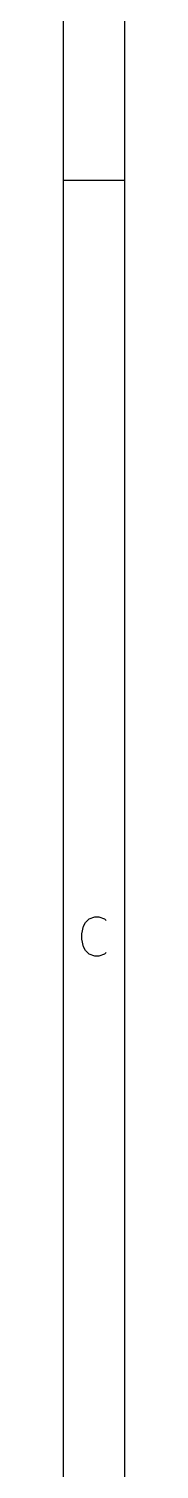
# Model space of a CAD drawing. Extents: x -125 to 152, y -90 to 100.
# Drawn here: x 149.74 to 151.74, y -42.76 to 4.75 of the extents above; entities that cross this region are included whole.
import ezdxf

# ---------------------------------------------------------------- set-up
doc = ezdxf.new("R2010")
doc.units = 0

msp = doc.modelspace()

# ---------------------------------------------------------------- linework, layer by layer
for p, q in [((151.744, 99.749), (151.744, -90.258)), ((149.744, -88.258), (149.744, 97.749)), ((149.744, -0.251), (151.744, -0.251)), ((150.466, -24.725), (150.588, -24.601)), ((150.588, -24.601), (150.774, -24.539)), ((150.774, -24.539), (150.898, -24.539)), ((150.898, -24.539), (151.084, -24.601)), ((151.084, -24.601), (151.146, -24.663)), ((150.342, -25.096), (150.403, -24.849)), ((150.342, -25.282), (150.342, -25.096)), ((150.403, -24.849), (150.466, -24.725)), ((150.403, -25.53), (150.342, -25.282)), ((150.466, -25.653), (150.403, -25.53)), ((150.588, -25.777), (150.466, -25.653)), ((150.774, -25.839), (150.588, -25.777)), ((150.898, -25.839), (150.774, -25.839)), ((151.084, -25.777), (150.898, -25.839)), ((151.146, -25.715), (151.084, -25.777))]:
    msp.add_line(p, q)

doc.saveas('drawing.dxf')
